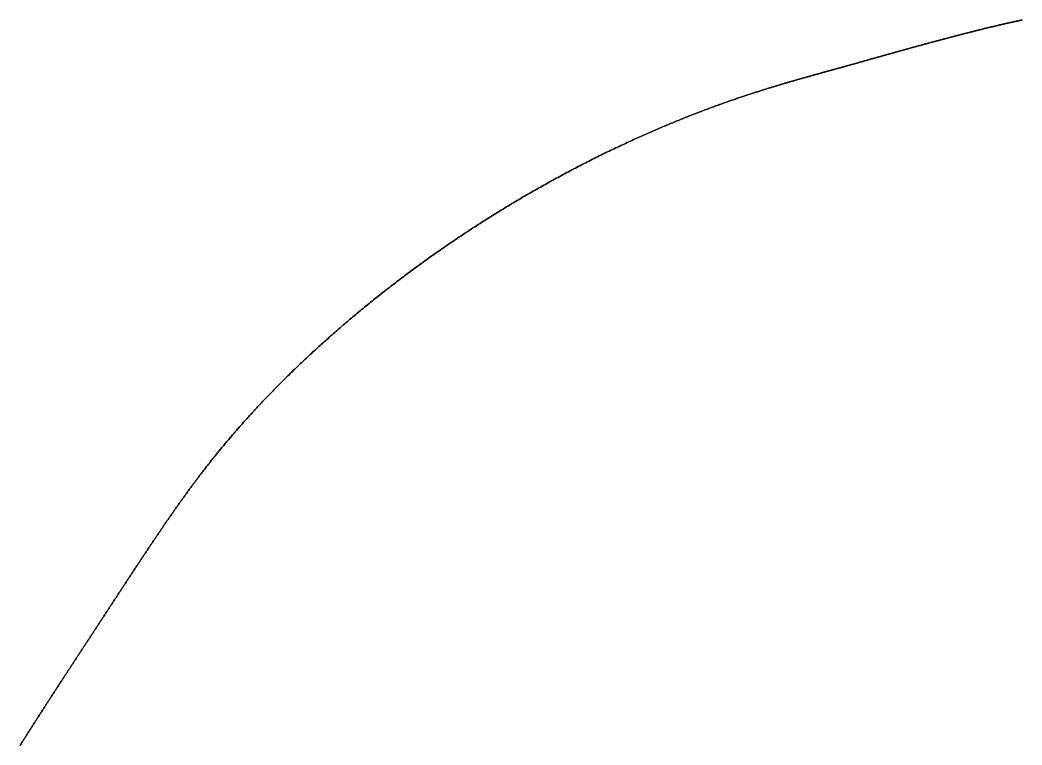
# Model space of a CAD drawing. Header units: inches. Extents: x 130170 to 284068, y 377793 to 804530.
# Drawn here: x 253422.1 to 253517.1, y 753848.9 to 753917.7 of the extents above; entities that cross this region are included whole.
import ezdxf

# ---------------------------------------------------------------- set-up
doc = ezdxf.new("R2010")
doc.units = ezdxf.units.IN
doc.header["$MEASUREMENT"] = 0
doc.layers.add('muni_il', color=7, linetype='Continuous')

msp = doc.modelspace()

# ---------------------------------------------------------------- linework, layer by layer
at = {"layer": 'muni_il'}
for points in [[(253517.128, 753917.704), (253517.073, 753917.693), (253517.017, 753917.681), (253516.962, 753917.67), (253516.906, 753917.658), (253516.85, 753917.646), (253516.795, 753917.635), (253516.739, 753917.623), (253516.683, 753917.611), (253516.627, 753917.599), (253516.571, 753917.587), (253516.515, 753917.575), (253516.459, 753917.563), (253516.403, 753917.551), (253516.346, 753917.539), (253516.29, 753917.527), (253516.233, 753917.514), (253516.176, 753917.502), (253516.119, 753917.489), (253516.062, 753917.477), (253516.005, 753917.464), (253515.947, 753917.451), (253515.89, 753917.438), (253515.832, 753917.425), (253515.774, 753917.412), (253515.716, 753917.399), (253515.658, 753917.386), (253515.599, 753917.373), (253515.541, 753917.36), (253515.482, 753917.346), (253515.423, 753917.333), (253515.363, 753917.319), (253515.304, 753917.306), (253515.244, 753917.292), (253515.184, 753917.278), (253515.124, 753917.264), (253515.064, 753917.25), (253515.003, 753917.236), (253514.942, 753917.222), (253514.881, 753917.207), (253514.82, 753917.193), (253514.758, 753917.178), (253514.697, 753917.164), (253514.635, 753917.149), (253514.572, 753917.134), (253514.51, 753917.119), (253514.447, 753917.104), (253514.384, 753917.089), (253514.321, 753917.074), (253514.257, 753917.059), (253514.194, 753917.044), (253514.13, 753917.028), (253514.065, 753917.013), (253514.001, 753916.997), (253513.936, 753916.981), (253513.871, 753916.965), (253513.806, 753916.95), (253513.741, 753916.933), (253513.675, 753916.917), (253513.609, 753916.901), (253513.543, 753916.885), (253513.476, 753916.869), (253513.41, 753916.852), (253513.343, 753916.836), (253513.275, 753916.819), (253513.208, 753916.802), (253513.14, 753916.785), (253513.073, 753916.769), (253513.004, 753916.752), (253512.936, 753916.735), (253512.868, 753916.717), (253512.799, 753916.7), (253512.73, 753916.683), (253512.661, 753916.665), (253512.592, 753916.648), (253512.522, 753916.63), (253512.452, 753916.613), (253512.382, 753916.595), (253512.312, 753916.577), (253512.242, 753916.559), (253512.171, 753916.541), (253512.1, 753916.523), (253512.03, 753916.505), (253511.958, 753916.487), (253511.887, 753916.469), (253511.816, 753916.451), (253511.744, 753916.432), (253511.672, 753916.414), (253511.601, 753916.395), (253511.529, 753916.377), (253511.456, 753916.358), (253511.384, 753916.339), (253511.311, 753916.321), (253511.239, 753916.302), (253511.166, 753916.283), (253511.093, 753916.264), (253511.02, 753916.245), (253510.947, 753916.226), (253510.874, 753916.207), (253510.801, 753916.188), (253510.728, 753916.169), (253510.654, 753916.149), (253510.581, 753916.13), (253510.507, 753916.111), (253510.433, 753916.091), (253510.36, 753916.072), (253510.286, 753916.053), (253510.212, 753916.033), (253510.138, 753916.014), (253510.064, 753915.994), (253509.99, 753915.974), (253509.916, 753915.955), (253509.842, 753915.935), (253509.768, 753915.915), (253509.694, 753915.896), (253509.619, 753915.876), (253509.545, 753915.856), (253509.471, 753915.837), (253509.397, 753915.817), (253509.323, 753915.797), (253509.249, 753915.777), (253509.174, 753915.757), (253509.1, 753915.737), (253509.026, 753915.718), (253508.952, 753915.698), (253508.878, 753915.678), (253508.804, 753915.658), (253508.73, 753915.638), (253508.656, 753915.618), (253508.582, 753915.598), (253508.508, 753915.578), (253508.435, 753915.558), (253508.361, 753915.538), (253508.287, 753915.518), (253508.214, 753915.499), (253508.14, 753915.479), (253508.067, 753915.459), (253507.994, 753915.439), (253507.92, 753915.419), (253507.847, 753915.399), (253507.774, 753915.379), (253507.701, 753915.359), (253507.628, 753915.339), (253507.556, 753915.32), (253507.483, 753915.3), (253507.411, 753915.28), (253507.338, 753915.26), (253507.266, 753915.24), (253507.194, 753915.221), (253507.122, 753915.201), (253507.05, 753915.181), (253506.978, 753915.161), (253506.906, 753915.142), (253506.835, 753915.122), (253506.764, 753915.103), (253506.693, 753915.083), (253506.621, 753915.063), (253506.55, 753915.044), (253506.48, 753915.024), (253506.409, 753915.005), (253506.339, 753914.985), (253506.269, 753914.966), (253506.198, 753914.947), (253506.128, 753914.927), (253506.059, 753914.908), (253505.989, 753914.889), (253505.92, 753914.869), (253505.85, 753914.85), (253505.781, 753914.831), (253505.712, 753914.812), (253505.643, 753914.793), (253505.575, 753914.774), (253505.506, 753914.755), (253505.438, 753914.736), (253505.37, 753914.717), (253505.302, 753914.698), (253505.234, 753914.679), (253505.167, 753914.66), (253505.099, 753914.641), (253505.032, 753914.623), (253504.965, 753914.604), (253504.898, 753914.585), (253504.832, 753914.567), (253504.765, 753914.548), (253504.699, 753914.529), (253504.633, 753914.511), (253504.567, 753914.493), (253504.501, 753914.474), (253504.435, 753914.456), (253504.37, 753914.437), (253504.305, 753914.419), (253504.24, 753914.401), (253504.175, 753914.383), (253504.11, 753914.365), (253504.046, 753914.347), (253503.981, 753914.329), (253503.917, 753914.31), (253503.853, 753914.293), (253503.79, 753914.275), (253503.726, 753914.257), (253503.662, 753914.239), (253503.599, 753914.221), (253503.536, 753914.204), (253503.473, 753914.186), (253503.41, 753914.168), (253503.348, 753914.151), (253503.285, 753914.133), (253503.223, 753914.116), (253503.161, 753914.098), (253503.099, 753914.081), (253503.037, 753914.063), (253502.975, 753914.046), (253502.914, 753914.029), (253502.853, 753914.011), (253502.791, 753913.994), (253502.73, 753913.977), (253502.669, 753913.96), (253502.609, 753913.943), (253502.548, 753913.926), (253502.488, 753913.909), (253502.427, 753913.892), (253502.367, 753913.875), (253502.307, 753913.858), (253502.247, 753913.841), (253502.187, 753913.824), (253502.128, 753913.807), (253502.068, 753913.791), (253502.009, 753913.774), (253501.949, 753913.757), (253501.89, 753913.741), (253501.831, 753913.724), (253501.772, 753913.708), (253501.713, 753913.691), (253501.655, 753913.675), (253501.596, 753913.658), (253501.537, 753913.642), (253501.479, 753913.625), (253501.421, 753913.609), (253501.362, 753913.593), (253501.304, 753913.576), (253501.246, 753913.56), (253501.188, 753913.544), (253501.13, 753913.528), (253501.072, 753913.511), (253501.014, 753913.495), (253500.957, 753913.479), (253500.899, 753913.463), (253500.842, 753913.447), (253500.784, 753913.431), (253500.726, 753913.415), (253500.669, 753913.398), (253500.612, 753913.383), (253500.554, 753913.367), (253500.497, 753913.351), (253500.44, 753913.334), (253500.383, 753913.319), (253500.326, 753913.303), (253500.268, 753913.287), (253500.211, 753913.271), (253500.154, 753913.255), (253500.097, 753913.239), (253500.04, 753913.223), (253499.983, 753913.207), (253499.926, 753913.191), (253499.869, 753913.175), (253499.812, 753913.16), (253499.755, 753913.144), (253499.698, 753913.128), (253499.641, 753913.112), (253499.584, 753913.096), (253499.527, 753913.08), (253499.469, 753913.064), (253499.412, 753913.048), (253499.355, 753913.033), (253499.298, 753913.017), (253499.241, 753913.001), (253499.183, 753912.985), (253499.126, 753912.969), (253499.068, 753912.953), (253499.011, 753912.937), (253498.953, 753912.921), (253498.896, 753912.905), (253498.838, 753912.889), (253498.78, 753912.873), (253498.722, 753912.857), (253498.665, 753912.841), (253498.606, 753912.825), (253498.548, 753912.809), (253498.49, 753912.793), (253498.432, 753912.776), (253498.373, 753912.76), (253498.315, 753912.744), (253498.256, 753912.728), (253498.197, 753912.711), (253498.139, 753912.695), (253498.079, 753912.679), (253498.02, 753912.662), (253497.961, 753912.646), (253497.902, 753912.629), (253497.842, 753912.613), (253497.782, 753912.596), (253497.722, 753912.579), (253497.662, 753912.563), (253497.602, 753912.546), (253497.541, 753912.529), (253497.481, 753912.512), (253497.42, 753912.495), (253497.359, 753912.478), (253497.298, 753912.461), (253497.236, 753912.444), (253497.175, 753912.427), (253497.113, 753912.41), (253497.051, 753912.392), (253496.989, 753912.375), (253496.926, 753912.357), (253496.863, 753912.34), (253496.8, 753912.322), (253496.737, 753912.305), (253496.674, 753912.287), (253496.61, 753912.269), (253496.546, 753912.251), (253496.482, 753912.233), (253496.418, 753912.215), (253496.353, 753912.196), (253496.288, 753912.178), (253496.222, 753912.159), (253496.157, 753912.141), (253496.091, 753912.122), (253496.025, 753912.103), (253495.958, 753912.084), (253495.891, 753912.065), (253495.824, 753912.046), (253495.757, 753912.027), (253495.689, 753912.008), (253495.621, 753911.988), (253495.552, 753911.968), (253495.484, 753911.949), (253495.414, 753911.929), (253495.345, 753911.909), (253495.275, 753911.889), (253495.205, 753911.868), (253495.134, 753911.848), (253495.063, 753911.827), (253494.992, 753911.806), (253494.92, 753911.785), (253494.848, 753911.764), (253494.775, 753911.743), (253494.702, 753911.722), (253494.629, 753911.7), (253494.555, 753911.679), (253494.481, 753911.657), (253494.407, 753911.635), (253494.332, 753911.612), (253494.256, 753911.59), (253494.18, 753911.567), (253494.104, 753911.545), (253494.027, 753911.522), (253493.95, 753911.498), (253493.872, 753911.475), (253493.794, 753911.452), (253493.715, 753911.428), (253493.636, 753911.404), (253493.556, 753911.38), (253493.476, 753911.355), (253493.396, 753911.331), (253493.315, 753911.306), (253493.233, 753911.281), (253493.151, 753911.256), (253493.068, 753911.23), (253492.985, 753911.204), (253492.902, 753911.179), (253492.817, 753911.152), (253492.733, 753911.126), (253492.648, 753911.099), (253492.562, 753911.072), (253492.476, 753911.045), (253492.389, 753911.018), (253492.302, 753910.99), (253492.214, 753910.963), (253492.125, 753910.934), (253492.036, 753910.906), (253491.946, 753910.877), (253491.856, 753910.848), (253491.766, 753910.819), (253491.674, 753910.79), (253491.582, 753910.76), (253491.49, 753910.73), (253491.397, 753910.699), (253491.303, 753910.669), (253491.209, 753910.638), (253491.114, 753910.607), (253491.019, 753910.575), (253490.923, 753910.543), (253490.826, 753910.511), (253490.729, 753910.479), (253490.631, 753910.446), (253490.532, 753910.413), (253490.433, 753910.379), (253490.333, 753910.346), (253490.233, 753910.312), (253490.132, 753910.277), (253490.03, 753910.243), (253489.928, 753910.208), (253489.825, 753910.172), (253489.722, 753910.136), (253489.617, 753910.1), (253489.513, 753910.064), (253489.407, 753910.027), (253489.301, 753909.99), (253489.194, 753909.953), (253489.087, 753909.915), (253488.979, 753909.877), (253488.87, 753909.838), (253488.761, 753909.799), (253488.651, 753909.76), (253488.54, 753909.72), (253488.429, 753909.68), (253488.317, 753909.639), (253488.204, 753909.599), (253488.091, 753909.557), (253487.977, 753909.516), (253487.862, 753909.474), (253487.747, 753909.431), (253487.631, 753909.389), (253487.515, 753909.345), (253487.397, 753909.302), (253487.279, 753909.258), (253487.161, 753909.213), (253487.042, 753909.169), (253486.922, 753909.123), (253486.801, 753909.078), (253486.68, 753909.032), (253486.558, 753908.985), (253486.435, 753908.938), (253486.312, 753908.891), (253486.189, 753908.843), (253486.064, 753908.795), (253485.939, 753908.746), (253485.813, 753908.697), (253485.687, 753908.647), (253485.56, 753908.597), (253485.432, 753908.547), (253485.303, 753908.496), (253485.174, 753908.445), (253485.045, 753908.393), (253484.914, 753908.341), (253484.783, 753908.288), (253484.652, 753908.235), (253484.519, 753908.181), (253484.386, 753908.127), (253484.253, 753908.073), (253484.119, 753908.018), (253483.984, 753907.962), (253483.849, 753907.906), (253483.713, 753907.85), (253483.576, 753907.793), (253483.439, 753907.736), (253483.301, 753907.678), (253483.163, 753907.62), (253483.024, 753907.561), (253482.884, 753907.501), (253482.744, 753907.442), (253482.603, 753907.382), (253482.462, 753907.321), (253482.32, 753907.26), (253482.177, 753907.198), (253482.034, 753907.136), (253481.89, 753907.073), (253481.746, 753907.01), (253481.601, 753906.946), (253481.456, 753906.882), (253481.31, 753906.818), (253481.163, 753906.752), (253481.016, 753906.687), (253480.869, 753906.621), (253480.721, 753906.554), (253480.572, 753906.487), (253480.423, 753906.419), (253480.273, 753906.351), (253480.123, 753906.283), (253479.972, 753906.214), (253479.821, 753906.144), (253479.669, 753906.074), (253479.517, 753906.003), (253479.365, 753905.932), (253479.211, 753905.861), (253479.058, 753905.789), (253478.904, 753905.716), (253478.749, 753905.643), (253478.594, 753905.569), (253478.439, 753905.495), (253478.283, 753905.421), (253478.127, 753905.346), (253477.97, 753905.27), (253477.813, 753905.194), (253477.655, 753905.118), (253477.497, 753905.04), (253477.339, 753904.963), (253477.18, 753904.885), (253477.021, 753904.806), (253476.861, 753904.727), (253476.702, 753904.648), (253476.541, 753904.568), (253476.381, 753904.487), (253476.22, 753904.406), (253476.058, 753904.325), (253475.897, 753904.243), (253475.735, 753904.16), (253475.572, 753904.077), (253475.41, 753903.994), (253475.247, 753903.91), (253475.084, 753903.825), (253474.92, 753903.74), (253474.756, 753903.655), (253474.592, 753903.569), (253474.428, 753903.483), (253474.263, 753903.396), (253474.098, 753903.309), (253473.933, 753903.221), (253473.768, 753903.133), (253473.602, 753903.044), (253473.436, 753902.955), (253473.27, 753902.865), (253473.104, 753902.775), (253472.938, 753902.685), (253472.771, 753902.594), (253472.604, 753902.503), (253472.437, 753902.411), (253472.27, 753902.318), (253472.102, 753902.226), (253471.935, 753902.132), (253471.767, 753902.039), (253471.6, 753901.945), (253471.432, 753901.85), (253471.264, 753901.755), (253471.095, 753901.66), (253470.927, 753901.564), (253470.759, 753901.468), (253470.59, 753901.371), (253470.422, 753901.274), (253470.253, 753901.177), (253470.085, 753901.079), (253469.916, 753900.981), (253469.747, 753900.882), (253469.579, 753900.783), (253469.41, 753900.683), (253469.241, 753900.583), (253469.072, 753900.483), (253468.903, 753900.383), (253468.734, 753900.282), (253468.565, 753900.18), (253468.397, 753900.079), (253468.228, 753899.976), (253468.059, 753899.874), (253467.89, 753899.771), (253467.722, 753899.668), (253467.553, 753899.564), (253467.384, 753899.46), (253467.216, 753899.356), (253467.047, 753899.251), (253466.879, 753899.147), (253466.711, 753899.041), (253466.543, 753898.936), (253466.375, 753898.83), (253466.207, 753898.724), (253466.039, 753898.617), (253465.872, 753898.51), (253465.704, 753898.403), (253465.537, 753898.296), (253465.37, 753898.188), (253465.203, 753898.08), (253465.036, 753897.971), (253464.869, 753897.863), (253464.703, 753897.754), (253464.536, 753897.645), (253464.37, 753897.535), (253464.205, 753897.426), (253464.039, 753897.316), (253463.874, 753897.205), (253463.708, 753897.095), (253463.543, 753896.984), (253463.379, 753896.873), (253463.214, 753896.762), (253463.05, 753896.651), (253462.886, 753896.539), (253462.723, 753896.428), (253462.559, 753896.315), (253462.396, 753896.203), (253462.234, 753896.091), (253462.071, 753895.978), (253461.909, 753895.865), (253461.747, 753895.752), (253461.586, 753895.639), (253461.425, 753895.526), (253461.264, 753895.412), (253461.103, 753895.299), (253460.943, 753895.185), (253460.783, 753895.071), (253460.624, 753894.957), (253460.465, 753894.843), (253460.306, 753894.728), (253460.148, 753894.614), (253459.99, 753894.499), (253459.832, 753894.384), (253459.675, 753894.27), (253459.519, 753894.155), (253459.362, 753894.039), (253459.207, 753893.924), (253459.051, 753893.809), (253458.896, 753893.694), (253458.741, 753893.578), (253458.587, 753893.463), (253458.434, 753893.347), (253458.28, 753893.232), (253458.127, 753893.116), (253457.975, 753893), (253457.823, 753892.885), (253457.672, 753892.769), (253457.521, 753892.653), (253457.37, 753892.537), (253457.22, 753892.421), (253457.071, 753892.305), (253456.922, 753892.189), (253456.773, 753892.073), (253456.625, 753891.958), (253456.478, 753891.842), (253456.331, 753891.726), (253456.184, 753891.61), (253456.038, 753891.494), (253455.893, 753891.378), (253455.748, 753891.263), (253455.604, 753891.147), (253455.46, 753891.031), (253455.316, 753890.916), (253455.174, 753890.8), (253455.031, 753890.684), (253454.89, 753890.569), (253454.749, 753890.454), (253454.608, 753890.338), (253454.468, 753890.223), (253454.329, 753890.108), (253454.19, 753889.993), (253454.052, 753889.878), (253453.914, 753889.763), (253453.777, 753889.648), (253453.64, 753889.534), (253453.504, 753889.419), (253453.369, 753889.305), (253453.234, 753889.191), (253453.1, 753889.077), (253452.966, 753888.963), (253452.833, 753888.849), (253452.701, 753888.735), (253452.569, 753888.622), (253452.437, 753888.508), (253452.307, 753888.395), (253452.177, 753888.282), (253452.047, 753888.169), (253451.918, 753888.057), (253451.79, 753887.944), (253451.663, 753887.832), (253451.536, 753887.72), (253451.409, 753887.608), (253451.284, 753887.496), (253451.158, 753887.384), (253451.034, 753887.273), (253450.91, 753887.162), (253450.787, 753887.051), (253450.664, 753886.94), (253450.542, 753886.83), (253450.421, 753886.72), (253450.3, 753886.61), (253450.18, 753886.5), (253450.06, 753886.39), (253449.941, 753886.281), (253449.823, 753886.172), (253449.705, 753886.063), (253449.588, 753885.954), (253449.472, 753885.846), (253449.356, 753885.738), (253449.241, 753885.63), (253449.126, 753885.523), (253449.012, 753885.415), (253448.899, 753885.308), (253448.787, 753885.202), (253448.675, 753885.095), (253448.563, 753884.989), (253448.452, 753884.883), (253448.342, 753884.777), (253448.233, 753884.672), (253448.124, 753884.567), (253448.016, 753884.462), (253447.908, 753884.358), (253447.801, 753884.254), (253447.695, 753884.15), (253447.589, 753884.046), (253447.484, 753883.943), (253447.379, 753883.84), (253447.275, 753883.737), (253447.172, 753883.635), (253447.069, 753883.533), (253446.967, 753883.431), (253446.866, 753883.33), (253446.765, 753883.228), (253446.665, 753883.128), (253446.565, 753883.027), (253446.466, 753882.927), (253446.367, 753882.827), (253446.27, 753882.727), (253446.172, 753882.628), (253446.076, 753882.529), (253445.98, 753882.431), (253445.884, 753882.333), (253445.789, 753882.235), (253445.695, 753882.137), (253445.601, 753882.04), (253445.508, 753881.943), (253445.416, 753881.846), (253445.324, 753881.75), (253445.232, 753881.654), (253445.141, 753881.558), (253445.051, 753881.463), (253444.961, 753881.368), (253444.872, 753881.273), (253444.784, 753881.179), (253444.696, 753881.085), (253444.608, 753880.991), (253444.521, 753880.898), (253444.435, 753880.805), (253444.349, 753880.712), (253444.264, 753880.62), (253444.179, 753880.528), (253444.095, 753880.436), (253444.011, 753880.345), (253443.928, 753880.254), (253443.846, 753880.163), (253443.764, 753880.073), (253443.682, 753879.983), (253443.601, 753879.893), (253443.52, 753879.803), (253443.44, 753879.714), (253443.361, 753879.625), (253443.282, 753879.537), (253443.203, 753879.449), (253443.125, 753879.361), (253443.048, 753879.273), (253442.971, 753879.186), (253442.894, 753879.099), (253442.818, 753879.012), (253442.742, 753878.926), (253442.667, 753878.84), (253442.593, 753878.754), (253442.518, 753878.669), (253442.445, 753878.584), (253442.371, 753878.499), (253442.298, 753878.414), (253442.226, 753878.33), (253442.154, 753878.246), (253442.083, 753878.162), (253442.011, 753878.079), (253441.941, 753877.996), (253441.871, 753877.913), (253441.801, 753877.831), (253441.731, 753877.748), (253441.662, 753877.666), (253441.594, 753877.585), (253441.526, 753877.503), (253441.458, 753877.422), (253441.39, 753877.341), (253441.323, 753877.261), (253441.257, 753877.18), (253441.191, 753877.1), (253441.125, 753877.02), (253441.059, 753876.941), (253440.994, 753876.861), (253440.929, 753876.782), (253440.865, 753876.703), (253440.801, 753876.625), (253440.737, 753876.546), (253440.674, 753876.468), (253440.611, 753876.39), (253440.549, 753876.312), (253440.486, 753876.235), (253440.424, 753876.157), (253440.363, 753876.08), (253440.301, 753876.004), (253440.24, 753875.927), (253440.18, 753875.851), (253440.119, 753875.774), (253440.059, 753875.698), (253439.999, 753875.622), (253439.94, 753875.547), (253439.881, 753875.471), (253439.822, 753875.396), (253439.763, 753875.321), (253439.705, 753875.246), (253439.647, 753875.172), (253439.589, 753875.097), (253439.531, 753875.023), (253439.474, 753874.949), (253439.417, 753874.875), (253439.361, 753874.801), (253439.304, 753874.727), (253439.248, 753874.654), (253439.192, 753874.58), (253439.136, 753874.507), (253439.08, 753874.434), (253439.025, 753874.361), (253438.97, 753874.288), (253438.915, 753874.216), (253438.861, 753874.143), (253438.806, 753874.071), (253438.752, 753873.999), (253438.698, 753873.927), (253438.644, 753873.855), (253438.59, 753873.783), (253438.537, 753873.711), (253438.484, 753873.64), (253438.431, 753873.568), (253438.378, 753873.497), (253438.325, 753873.425), (253438.273, 753873.354), (253438.22, 753873.283), (253438.168, 753873.212), (253438.116, 753873.141), (253438.064, 753873.07), (253438.013, 753873), (253437.961, 753872.929), (253437.91, 753872.859), (253437.859, 753872.788), (253437.808, 753872.718), (253437.757, 753872.647), (253437.706, 753872.577), (253437.655, 753872.507), (253437.605, 753872.437), (253437.554, 753872.367), (253437.504, 753872.297), (253437.454, 753872.227), (253437.404, 753872.157), (253437.354, 753872.087), (253437.304, 753872.017), (253437.255, 753871.948), (253437.205, 753871.878), (253437.155, 753871.808), (253437.106, 753871.739), (253437.057, 753871.669), (253437.008, 753871.6), (253436.959, 753871.53), (253436.91, 753871.461), (253436.861, 753871.391), (253436.812, 753871.322), (253436.763, 753871.252), (253436.715, 753871.183), (253436.666, 753871.114), (253436.617, 753871.044), (253436.569, 753870.975), (253436.521, 753870.906), (253436.473, 753870.836), (253436.424, 753870.767), (253436.376, 753870.698), (253436.328, 753870.629), (253436.28, 753870.559), (253436.232, 753870.49), (253436.184, 753870.421), (253436.137, 753870.352), (253436.089, 753870.282), (253436.041, 753870.213), (253435.993, 753870.144), (253435.946, 753870.075), (253435.898, 753870.006), (253435.851, 753869.936), (253435.803, 753869.867), (253435.756, 753869.798), (253435.708, 753869.728), (253435.661, 753869.659), (253435.614, 753869.59), (253435.567, 753869.521), (253435.519, 753869.451), (253435.472, 753869.382), (253435.425, 753869.313), (253435.378, 753869.243), (253435.331, 753869.174), (253435.284, 753869.105), (253435.237, 753869.035), (253435.19, 753868.966), (253435.143, 753868.896), (253435.096, 753868.827), (253435.049, 753868.757), (253435.002, 753868.688), (253434.955, 753868.619), (253434.908, 753868.549), (253434.861, 753868.479), (253434.814, 753868.41), (253434.768, 753868.34), (253434.721, 753868.271), (253434.674, 753868.201), (253434.627, 753868.131), (253434.581, 753868.062), (253434.534, 753867.992), (253434.487, 753867.922), (253434.44, 753867.853), (253434.394, 753867.783), (253434.347, 753867.713), (253434.3, 753867.643), (253434.254, 753867.574), (253434.207, 753867.504), (253434.161, 753867.434), (253434.114, 753867.364), (253434.067, 753867.294), (253434.021, 753867.224), (253433.974, 753867.154), (253433.928, 753867.084), (253433.881, 753867.014), (253433.835, 753866.944), (253433.788, 753866.874), (253433.742, 753866.804), (253433.695, 753866.734), (253433.649, 753866.664), (253433.602, 753866.594), (253433.556, 753866.524), (253433.509, 753866.454), (253433.463, 753866.384), (253433.417, 753866.314), (253433.37, 753866.244), (253433.324, 753866.174), (253433.277, 753866.103), (253433.231, 753866.033), (253433.185, 753865.963), (253433.139, 753865.893), (253433.092, 753865.823), (253433.046, 753865.753), (253433, 753865.683), (253432.953, 753865.612), (253432.907, 753865.542), (253432.861, 753865.472), (253432.814, 753865.402), (253432.768, 753865.332), (253432.722, 753865.261), (253432.676, 753865.191), (253432.63, 753865.121), (253432.583, 753865.051), (253432.537, 753864.981), (253432.491, 753864.91), (253432.445, 753864.84), (253432.399, 753864.77), (253432.353, 753864.7), (253432.307, 753864.63), (253432.261, 753864.56), (253432.214, 753864.49), (253432.168, 753864.419), (253432.122, 753864.349), (253432.076, 753864.279), (253432.03, 753864.209), (253431.984, 753864.139), (253431.938, 753864.069), (253431.892, 753863.999), (253431.847, 753863.929), (253431.801, 753863.859), (253431.755, 753863.789), (253431.709, 753863.719), (253431.663, 753863.649), (253431.617, 753863.579), (253431.571, 753863.509), (253431.526, 753863.439), (253431.48, 753863.369), (253431.434, 753863.299), (253431.388, 753863.229), (253431.343, 753863.16), (253431.297, 753863.09), (253431.251, 753863.02), (253431.206, 753862.95), (253431.16, 753862.881), (253431.114, 753862.811), (253431.069, 753862.741), (253431.023, 753862.672), (253430.978, 753862.602), (253430.932, 753862.532), (253430.886, 753862.463), (253430.841, 753862.393), (253430.796, 753862.324), (253430.75, 753862.254), (253430.705, 753862.185), (253430.659, 753862.115), (253430.614, 753862.046), (253430.568, 753861.976), (253430.523, 753861.907), (253430.478, 753861.838), (253430.432, 753861.768), (253430.387, 753861.699), (253430.342, 753861.63), (253430.297, 753861.561), (253430.251, 753861.492), (253430.206, 753861.422), (253430.161, 753861.353), (253430.116, 753861.284), (253430.071, 753861.215), (253430.026, 753861.146), (253429.98, 753861.077), (253429.935, 753861.008), (253429.89, 753860.939), (253429.845, 753860.87), (253429.8, 753860.801), (253429.755, 753860.732), (253429.71, 753860.663), (253429.665, 753860.595), (253429.62, 753860.526), (253429.575, 753860.457), (253429.53, 753860.388), (253429.485, 753860.32), (253429.44, 753860.251), (253429.395, 753860.182), (253429.351, 753860.113), (253429.306, 753860.045), (253429.261, 753859.976), (253429.216, 753859.908), (253429.171, 753859.839), (253429.126, 753859.77), (253429.081, 753859.702), (253429.037, 753859.633), (253428.992, 753859.565), (253428.947, 753859.496), (253428.902, 753859.428), (253428.858, 753859.359), (253428.813, 753859.291), (253428.768, 753859.222), (253428.723, 753859.154), (253428.678, 753859.085), (253428.634, 753859.017), (253428.589, 753858.949), (253428.544, 753858.88), (253428.5, 753858.812), (253428.455, 753858.743), (253428.41, 753858.675), (253428.365, 753858.607), (253428.321, 753858.538), (253428.276, 753858.47), (253428.231, 753858.401), (253428.186, 753858.333), (253428.142, 753858.265), (253428.097, 753858.196), (253428.052, 753858.128), (253428.008, 753858.059), (253427.963, 753857.991), (253427.918, 753857.923), (253427.873, 753857.854), (253427.828, 753857.786), (253427.784, 753857.717), (253427.739, 753857.649), (253427.694, 753857.58), (253427.649, 753857.512), (253427.605, 753857.443), (253427.56, 753857.375), (253427.515, 753857.306), (253427.47, 753857.238), (253427.425, 753857.169), (253427.38, 753857.1), (253427.336, 753857.032), (253427.291, 753856.963), (253427.246, 753856.894), (253427.201, 753856.826), (253427.156, 753856.757), (253427.111, 753856.688), (253427.066, 753856.619), (253427.021, 753856.55), (253426.976, 753856.482), (253426.931, 753856.413), (253426.886, 753856.344), (253426.841, 753856.275), (253426.796, 753856.206), (253426.751, 753856.137), (253426.706, 753856.068), (253426.661, 753855.999), (253426.616, 753855.93), (253426.57, 753855.86), (253426.525, 753855.791), (253426.48, 753855.722), (253426.435, 753855.653), (253426.389, 753855.583), (253426.344, 753855.514), (253426.299, 753855.444), (253426.253, 753855.375), (253426.208, 753855.305), (253426.163, 753855.236), (253426.117, 753855.166), (253426.072, 753855.096), (253426.027, 753855.027), (253425.981, 753854.957), (253425.936, 753854.887), (253425.89, 753854.817), (253425.845, 753854.747), (253425.799, 753854.677), (253425.753, 753854.607), (253425.708, 753854.537), (253425.662, 753854.467), (253425.617, 753854.397), (253425.571, 753854.327), (253425.525, 753854.256), (253425.48, 753854.186), (253425.434, 753854.116), (253425.388, 753854.045), (253425.342, 753853.975), (253425.296, 753853.904), (253425.251, 753853.834), (253425.205, 753853.763), (253425.159, 753853.692), (253425.113, 753853.622), (253425.067, 753853.551), (253425.021, 753853.48), (253424.975, 753853.409), (253424.929, 753853.338), (253424.883, 753853.267), (253424.837, 753853.196), (253424.791, 753853.125), (253424.745, 753853.054), (253424.699, 753852.982), (253424.653, 753852.911), (253424.607, 753852.84), (253424.56, 753852.768), (253424.514, 753852.697), (253424.468, 753852.625), (253424.422, 753852.554), (253424.376, 753852.482), (253424.33, 753852.411), (253424.284, 753852.339), (253424.237, 753852.267), (253424.191, 753852.196), (253424.145, 753852.124), (253424.099, 753852.052), (253424.052, 753851.98), (253424.006, 753851.908), (253423.96, 753851.836), (253423.913, 753851.764), (253423.867, 753851.692), (253423.821, 753851.62), (253423.775, 753851.548), (253423.728, 753851.476), (253423.682, 753851.404), (253423.636, 753851.331), (253423.589, 753851.259), (253423.543, 753851.187), (253423.497, 753851.115), (253423.45, 753851.042), (253423.404, 753850.97), (253423.358, 753850.897), (253423.312, 753850.825), (253423.265, 753850.752), (253423.219, 753850.68), (253423.173, 753850.608), (253423.127, 753850.535), (253423.08, 753850.463), (253423.034, 753850.39), (253422.988, 753850.317), (253422.942, 753850.245), (253422.896, 753850.172), (253422.849, 753850.1), (253422.803, 753850.027), (253422.757, 753849.954), (253422.711, 753849.882), (253422.665, 753849.809), (253422.619, 753849.736), (253422.573, 753849.663), (253422.527, 753849.591), (253422.481, 753849.518), (253422.435, 753849.445), (253422.389, 753849.373), (253422.343, 753849.3), (253422.297, 753849.227), (253422.251, 753849.154), (253422.205, 753849.082), (253422.159, 753849.009), (253422.114, 753848.936), (253422.068, 753848.864)], [(253422.068, 753848.864), (253422.114, 753848.936), (253422.159, 753849.009), (253422.205, 753849.082), (253422.251, 753849.154), (253422.297, 753849.227), (253422.343, 753849.3), (253422.389, 753849.373), (253422.435, 753849.445), (253422.481, 753849.518), (253422.527, 753849.591), (253422.573, 753849.663), (253422.619, 753849.736), (253422.665, 753849.809), (253422.711, 753849.882), (253422.757, 753849.954), (253422.803, 753850.027), (253422.849, 753850.1), (253422.896, 753850.172), (253422.942, 753850.245), (253422.988, 753850.317), (253423.034, 753850.39), (253423.08, 753850.463), (253423.127, 753850.535), (253423.173, 753850.608), (253423.219, 753850.68), (253423.265, 753850.752), (253423.312, 753850.825), (253423.358, 753850.897), (253423.404, 753850.97), (253423.45, 753851.042), (253423.497, 753851.115), (253423.543, 753851.187), (253423.589, 753851.259), (253423.636, 753851.331), (253423.682, 753851.404), (253423.728, 753851.476), (253423.775, 753851.548), (253423.821, 753851.62), (253423.867, 753851.692), (253423.913, 753851.764), (253423.96, 753851.836), (253424.006, 753851.908), (253424.052, 753851.98), (253424.099, 753852.052), (253424.145, 753852.124), (253424.191, 753852.196), (253424.237, 753852.267), (253424.284, 753852.339), (253424.33, 753852.411), (253424.376, 753852.482), (253424.422, 753852.554), (253424.468, 753852.625), (253424.514, 753852.697), (253424.56, 753852.768), (253424.607, 753852.84), (253424.653, 753852.911), (253424.699, 753852.982), (253424.745, 753853.054), (253424.791, 753853.125), (253424.837, 753853.196), (253424.883, 753853.267), (253424.929, 753853.338), (253424.975, 753853.409), (253425.021, 753853.48), (253425.067, 753853.551), (253425.113, 753853.622), (253425.159, 753853.692), (253425.205, 753853.763), (253425.251, 753853.834), (253425.296, 753853.904), (253425.342, 753853.975), (253425.388, 753854.045), (253425.434, 753854.116), (253425.48, 753854.186), (253425.525, 753854.256), (253425.571, 753854.327), (253425.617, 753854.397), (253425.662, 753854.467), (253425.708, 753854.537), (253425.753, 753854.607), (253425.799, 753854.677), (253425.845, 753854.747), (253425.89, 753854.817), (253425.936, 753854.887), (253425.981, 753854.957), (253426.027, 753855.027), (253426.072, 753855.096), (253426.117, 753855.166), (253426.163, 753855.236), (253426.208, 753855.305), (253426.253, 753855.375), (253426.299, 753855.444), (253426.344, 753855.514), (253426.389, 753855.583), (253426.435, 753855.653), (253426.48, 753855.722), (253426.525, 753855.791), (253426.57, 753855.86), (253426.616, 753855.93), (253426.661, 753855.999), (253426.706, 753856.068), (253426.751, 753856.137), (253426.796, 753856.206), (253426.841, 753856.275), (253426.886, 753856.344), (253426.931, 753856.413), (253426.976, 753856.482), (253427.021, 753856.55), (253427.066, 753856.619), (253427.111, 753856.688), (253427.156, 753856.757), (253427.201, 753856.826), (253427.246, 753856.894), (253427.291, 753856.963), (253427.336, 753857.032), (253427.38, 753857.1), (253427.425, 753857.169), (253427.47, 753857.238), (253427.515, 753857.306), (253427.56, 753857.375), (253427.605, 753857.443), (253427.649, 753857.512), (253427.694, 753857.58), (253427.739, 753857.649), (253427.784, 753857.717), (253427.828, 753857.786), (253427.873, 753857.854), (253427.918, 753857.923), (253427.963, 753857.991), (253428.008, 753858.059), (253428.052, 753858.128), (253428.097, 753858.196), (253428.142, 753858.265), (253428.186, 753858.333), (253428.231, 753858.401), (253428.276, 753858.47), (253428.321, 753858.538), (253428.365, 753858.607), (253428.41, 753858.675), (253428.455, 753858.743), (253428.5, 753858.812), (253428.544, 753858.88), (253428.589, 753858.949), (253428.634, 753859.017), (253428.678, 753859.085), (253428.723, 753859.154), (253428.768, 753859.222), (253428.813, 753859.291), (253428.858, 753859.359), (253428.902, 753859.428), (253428.947, 753859.496), (253428.992, 753859.565), (253429.037, 753859.633), (253429.081, 753859.702), (253429.126, 753859.77), (253429.171, 753859.839), (253429.216, 753859.908), (253429.261, 753859.976), (253429.306, 753860.045), (253429.351, 753860.113), (253429.395, 753860.182), (253429.44, 753860.251), (253429.485, 753860.32), (253429.53, 753860.388), (253429.575, 753860.457), (253429.62, 753860.526), (253429.665, 753860.595), (253429.71, 753860.663), (253429.755, 753860.732), (253429.8, 753860.801), (253429.845, 753860.87), (253429.89, 753860.939), (253429.935, 753861.008), (253429.98, 753861.077), (253430.026, 753861.146), (253430.071, 753861.215), (253430.116, 753861.284), (253430.161, 753861.353), (253430.206, 753861.422), (253430.251, 753861.492), (253430.297, 753861.561), (253430.342, 753861.63), (253430.387, 753861.699), (253430.432, 753861.768), (253430.478, 753861.838), (253430.523, 753861.907), (253430.568, 753861.976), (253430.614, 753862.046), (253430.659, 753862.115), (253430.705, 753862.185), (253430.75, 753862.254), (253430.796, 753862.324), (253430.841, 753862.393), (253430.886, 753862.463), (253430.932, 753862.532), (253430.978, 753862.602), (253431.023, 753862.672), (253431.069, 753862.741), (253431.114, 753862.811), (253431.16, 753862.881), (253431.206, 753862.95), (253431.251, 753863.02), (253431.297, 753863.09), (253431.343, 753863.16), (253431.388, 753863.229), (253431.434, 753863.299), (253431.48, 753863.369), (253431.526, 753863.439), (253431.571, 753863.509), (253431.617, 753863.579), (253431.663, 753863.649), (253431.709, 753863.719), (253431.755, 753863.789), (253431.801, 753863.859), (253431.847, 753863.929), (253431.892, 753863.999), (253431.938, 753864.069), (253431.984, 753864.139), (253432.03, 753864.209), (253432.076, 753864.279), (253432.122, 753864.349), (253432.168, 753864.419), (253432.214, 753864.49), (253432.261, 753864.56), (253432.307, 753864.63), (253432.353, 753864.7), (253432.399, 753864.77), (253432.445, 753864.84), (253432.491, 753864.91), (253432.537, 753864.981), (253432.583, 753865.051), (253432.63, 753865.121), (253432.676, 753865.191), (253432.722, 753865.261), (253432.768, 753865.332), (253432.814, 753865.402), (253432.861, 753865.472), (253432.907, 753865.542), (253432.953, 753865.612), (253433, 753865.683), (253433.046, 753865.753), (253433.092, 753865.823), (253433.139, 753865.893), (253433.185, 753865.963), (253433.231, 753866.033), (253433.277, 753866.103), (253433.324, 753866.174), (253433.37, 753866.244), (253433.417, 753866.314), (253433.463, 753866.384), (253433.509, 753866.454), (253433.556, 753866.524), (253433.602, 753866.594), (253433.649, 753866.664), (253433.695, 753866.734), (253433.742, 753866.804), (253433.788, 753866.874), (253433.835, 753866.944), (253433.881, 753867.014), (253433.928, 753867.084), (253433.974, 753867.154), (253434.021, 753867.224), (253434.067, 753867.294), (253434.114, 753867.364), (253434.161, 753867.434), (253434.207, 753867.504), (253434.254, 753867.574), (253434.3, 753867.643), (253434.347, 753867.713), (253434.394, 753867.783), (253434.44, 753867.853), (253434.487, 753867.922), (253434.534, 753867.992), (253434.581, 753868.062), (253434.627, 753868.131), (253434.674, 753868.201), (253434.721, 753868.271), (253434.768, 753868.34), (253434.814, 753868.41), (253434.861, 753868.479), (253434.908, 753868.549), (253434.955, 753868.619), (253435.002, 753868.688), (253435.049, 753868.757), (253435.096, 753868.827), (253435.143, 753868.896), (253435.19, 753868.966), (253435.237, 753869.035), (253435.284, 753869.105), (253435.331, 753869.174), (253435.378, 753869.243), (253435.425, 753869.313), (253435.472, 753869.382), (253435.519, 753869.451), (253435.567, 753869.521), (253435.614, 753869.59), (253435.661, 753869.659), (253435.708, 753869.728), (253435.756, 753869.798), (253435.803, 753869.867), (253435.851, 753869.936), (253435.898, 753870.006), (253435.946, 753870.075), (253435.993, 753870.144), (253436.041, 753870.213), (253436.089, 753870.282), (253436.137, 753870.352), (253436.184, 753870.421), (253436.232, 753870.49), (253436.28, 753870.559), (253436.328, 753870.629), (253436.376, 753870.698), (253436.424, 753870.767), (253436.473, 753870.836), (253436.521, 753870.906), (253436.569, 753870.975), (253436.617, 753871.044), (253436.666, 753871.114), (253436.715, 753871.183), (253436.763, 753871.252), (253436.812, 753871.322), (253436.861, 753871.391), (253436.91, 753871.461), (253436.959, 753871.53), (253437.008, 753871.6), (253437.057, 753871.669), (253437.106, 753871.739), (253437.155, 753871.808), (253437.205, 753871.878), (253437.255, 753871.948), (253437.304, 753872.017), (253437.354, 753872.087), (253437.404, 753872.157), (253437.454, 753872.227), (253437.504, 753872.297), (253437.554, 753872.367), (253437.605, 753872.437), (253437.655, 753872.507), (253437.706, 753872.577), (253437.757, 753872.647), (253437.808, 753872.718), (253437.859, 753872.788), (253437.91, 753872.859), (253437.961, 753872.929), (253438.013, 753873), (253438.064, 753873.07), (253438.116, 753873.141), (253438.168, 753873.212), (253438.22, 753873.283), (253438.273, 753873.354), (253438.325, 753873.425), (253438.378, 753873.497), (253438.431, 753873.568), (253438.484, 753873.64), (253438.537, 753873.711), (253438.59, 753873.783), (253438.644, 753873.855), (253438.698, 753873.927), (253438.752, 753873.999), (253438.806, 753874.071), (253438.861, 753874.143), (253438.915, 753874.216), (253438.97, 753874.288), (253439.025, 753874.361), (253439.08, 753874.434), (253439.136, 753874.507), (253439.192, 753874.58), (253439.248, 753874.654), (253439.304, 753874.727), (253439.361, 753874.801), (253439.417, 753874.875), (253439.474, 753874.949), (253439.531, 753875.023), (253439.589, 753875.097), (253439.647, 753875.172), (253439.705, 753875.246), (253439.763, 753875.321), (253439.822, 753875.396), (253439.881, 753875.471), (253439.94, 753875.547), (253439.999, 753875.622), (253440.059, 753875.698), (253440.119, 753875.774), (253440.18, 753875.851), (253440.24, 753875.927), (253440.301, 753876.004), (253440.363, 753876.08), (253440.424, 753876.157), (253440.486, 753876.235), (253440.549, 753876.312), (253440.611, 753876.39), (253440.674, 753876.468), (253440.737, 753876.546), (253440.801, 753876.625), (253440.865, 753876.703), (253440.929, 753876.782), (253440.994, 753876.861), (253441.059, 753876.941), (253441.125, 753877.02), (253441.191, 753877.1), (253441.257, 753877.18), (253441.323, 753877.261), (253441.39, 753877.341), (253441.458, 753877.422), (253441.526, 753877.503), (253441.594, 753877.585), (253441.662, 753877.666), (253441.731, 753877.748), (253441.801, 753877.831), (253441.871, 753877.913), (253441.941, 753877.996), (253442.011, 753878.079), (253442.083, 753878.162), (253442.154, 753878.246), (253442.226, 753878.33), (253442.298, 753878.414), (253442.371, 753878.499), (253442.445, 753878.584), (253442.518, 753878.669), (253442.593, 753878.754), (253442.667, 753878.84), (253442.742, 753878.926), (253442.818, 753879.012), (253442.894, 753879.099), (253442.971, 753879.186), (253443.048, 753879.273), (253443.125, 753879.361), (253443.203, 753879.449), (253443.282, 753879.537), (253443.361, 753879.625), (253443.44, 753879.714), (253443.52, 753879.803), (253443.601, 753879.893), (253443.682, 753879.983), (253443.764, 753880.073), (253443.846, 753880.163), (253443.928, 753880.254), (253444.011, 753880.345), (253444.095, 753880.436), (253444.179, 753880.528), (253444.264, 753880.62), (253444.349, 753880.712), (253444.435, 753880.805), (253444.521, 753880.898), (253444.608, 753880.991), (253444.696, 753881.085), (253444.784, 753881.179), (253444.872, 753881.273), (253444.961, 753881.368), (253445.051, 753881.463), (253445.141, 753881.558), (253445.232, 753881.654), (253445.324, 753881.75), (253445.416, 753881.846), (253445.508, 753881.943), (253445.601, 753882.04), (253445.695, 753882.137), (253445.789, 753882.235), (253445.884, 753882.333), (253445.98, 753882.431), (253446.076, 753882.529), (253446.172, 753882.628), (253446.27, 753882.727), (253446.367, 753882.827), (253446.466, 753882.927), (253446.565, 753883.027), (253446.665, 753883.128), (253446.765, 753883.228), (253446.866, 753883.33), (253446.967, 753883.431), (253447.069, 753883.533), (253447.172, 753883.635), (253447.275, 753883.737), (253447.379, 753883.84), (253447.484, 753883.943), (253447.589, 753884.046), (253447.695, 753884.15), (253447.801, 753884.254), (253447.908, 753884.358), (253448.016, 753884.462), (253448.124, 753884.567), (253448.233, 753884.672), (253448.342, 753884.777), (253448.452, 753884.883), (253448.563, 753884.989), (253448.675, 753885.095), (253448.787, 753885.202), (253448.899, 753885.308), (253449.012, 753885.415), (253449.126, 753885.523), (253449.241, 753885.63), (253449.356, 753885.738), (253449.472, 753885.846), (253449.588, 753885.954), (253449.705, 753886.063), (253449.823, 753886.172), (253449.941, 753886.281), (253450.06, 753886.39), (253450.18, 753886.5), (253450.3, 753886.61), (253450.421, 753886.72), (253450.542, 753886.83), (253450.664, 753886.94), (253450.787, 753887.051), (253450.91, 753887.162), (253451.034, 753887.273), (253451.158, 753887.384), (253451.284, 753887.496), (253451.409, 753887.608), (253451.536, 753887.72), (253451.663, 753887.832), (253451.79, 753887.944), (253451.918, 753888.057), (253452.047, 753888.169), (253452.177, 753888.282), (253452.307, 753888.395), (253452.437, 753888.508), (253452.569, 753888.622), (253452.701, 753888.735), (253452.833, 753888.849), (253452.966, 753888.963), (253453.1, 753889.077), (253453.234, 753889.191), (253453.369, 753889.305), (253453.504, 753889.419), (253453.64, 753889.534), (253453.777, 753889.648), (253453.914, 753889.763), (253454.052, 753889.878), (253454.19, 753889.993), (253454.329, 753890.108), (253454.468, 753890.223), (253454.608, 753890.338), (253454.749, 753890.454), (253454.89, 753890.569), (253455.031, 753890.684), (253455.174, 753890.8), (253455.316, 753890.916), (253455.46, 753891.031), (253455.604, 753891.147), (253455.748, 753891.263), (253455.893, 753891.378), (253456.038, 753891.494), (253456.184, 753891.61), (253456.331, 753891.726), (253456.478, 753891.842), (253456.625, 753891.958), (253456.773, 753892.073), (253456.922, 753892.189), (253457.071, 753892.305), (253457.22, 753892.421), (253457.37, 753892.537), (253457.521, 753892.653), (253457.672, 753892.769), (253457.823, 753892.885), (253457.975, 753893), (253458.127, 753893.116), (253458.28, 753893.232), (253458.434, 753893.347), (253458.587, 753893.463), (253458.741, 753893.578), (253458.896, 753893.694), (253459.051, 753893.809), (253459.207, 753893.924), (253459.362, 753894.039), (253459.519, 753894.155), (253459.675, 753894.27), (253459.832, 753894.384), (253459.99, 753894.499), (253460.148, 753894.614), (253460.306, 753894.728), (253460.465, 753894.843), (253460.624, 753894.957), (253460.783, 753895.071), (253460.943, 753895.185), (253461.103, 753895.299), (253461.264, 753895.412), (253461.425, 753895.526), (253461.586, 753895.639), (253461.747, 753895.752), (253461.909, 753895.865), (253462.071, 753895.978), (253462.234, 753896.091), (253462.396, 753896.203), (253462.559, 753896.315), (253462.723, 753896.428), (253462.886, 753896.539), (253463.05, 753896.651), (253463.214, 753896.762), (253463.379, 753896.873), (253463.543, 753896.984), (253463.708, 753897.095), (253463.874, 753897.205), (253464.039, 753897.316), (253464.205, 753897.426), (253464.37, 753897.535), (253464.536, 753897.645), (253464.703, 753897.754), (253464.869, 753897.863), (253465.036, 753897.971), (253465.203, 753898.08), (253465.37, 753898.188), (253465.537, 753898.296), (253465.704, 753898.403), (253465.872, 753898.51), (253466.039, 753898.617), (253466.207, 753898.724), (253466.375, 753898.83), (253466.543, 753898.936), (253466.711, 753899.041), (253466.879, 753899.147), (253467.047, 753899.251), (253467.216, 753899.356), (253467.384, 753899.46), (253467.553, 753899.564), (253467.722, 753899.668), (253467.89, 753899.771), (253468.059, 753899.874), (253468.228, 753899.976), (253468.397, 753900.079), (253468.565, 753900.18), (253468.734, 753900.282), (253468.903, 753900.383), (253469.072, 753900.483), (253469.241, 753900.583), (253469.41, 753900.683), (253469.579, 753900.783), (253469.747, 753900.882), (253469.916, 753900.981), (253470.085, 753901.079), (253470.253, 753901.177), (253470.422, 753901.274), (253470.59, 753901.371), (253470.759, 753901.468), (253470.927, 753901.564), (253471.095, 753901.66), (253471.264, 753901.755), (253471.432, 753901.85), (253471.6, 753901.945), (253471.767, 753902.039), (253471.935, 753902.132), (253472.102, 753902.226), (253472.27, 753902.318), (253472.437, 753902.411), (253472.604, 753902.503), (253472.771, 753902.594), (253472.938, 753902.685), (253473.104, 753902.775), (253473.27, 753902.865), (253473.436, 753902.955), (253473.602, 753903.044), (253473.768, 753903.133), (253473.933, 753903.221), (253474.098, 753903.309), (253474.263, 753903.396), (253474.428, 753903.483), (253474.592, 753903.569), (253474.756, 753903.655), (253474.92, 753903.74), (253475.084, 753903.825), (253475.247, 753903.91), (253475.41, 753903.994), (253475.572, 753904.077), (253475.735, 753904.16), (253475.897, 753904.243), (253476.058, 753904.325), (253476.22, 753904.406), (253476.381, 753904.487), (253476.541, 753904.568), (253476.702, 753904.648), (253476.861, 753904.727), (253477.021, 753904.806), (253477.18, 753904.885), (253477.339, 753904.963), (253477.497, 753905.04), (253477.655, 753905.118), (253477.813, 753905.194), (253477.97, 753905.27), (253478.127, 753905.346), (253478.283, 753905.421), (253478.439, 753905.495), (253478.594, 753905.569), (253478.749, 753905.643), (253478.904, 753905.716), (253479.058, 753905.789), (253479.211, 753905.861), (253479.365, 753905.932), (253479.517, 753906.003), (253479.669, 753906.074), (253479.821, 753906.144), (253479.972, 753906.214), (253480.123, 753906.283), (253480.273, 753906.351), (253480.423, 753906.419), (253480.572, 753906.487), (253480.721, 753906.554), (253480.869, 753906.621), (253481.016, 753906.687), (253481.163, 753906.752), (253481.31, 753906.818), (253481.456, 753906.882), (253481.601, 753906.946), (253481.746, 753907.01), (253481.89, 753907.073), (253482.034, 753907.136), (253482.177, 753907.198), (253482.32, 753907.26), (253482.462, 753907.321), (253482.603, 753907.382), (253482.744, 753907.442), (253482.884, 753907.501), (253483.024, 753907.561), (253483.163, 753907.62), (253483.301, 753907.678), (253483.439, 753907.736), (253483.576, 753907.793), (253483.713, 753907.85), (253483.849, 753907.906), (253483.984, 753907.962), (253484.119, 753908.018), (253484.253, 753908.073), (253484.386, 753908.127), (253484.519, 753908.181), (253484.652, 753908.235), (253484.783, 753908.288), (253484.914, 753908.341), (253485.045, 753908.393), (253485.174, 753908.445), (253485.303, 753908.496), (253485.432, 753908.547), (253485.56, 753908.597), (253485.687, 753908.647), (253485.813, 753908.697), (253485.939, 753908.746), (253486.064, 753908.795), (253486.189, 753908.843), (253486.312, 753908.891), (253486.435, 753908.938), (253486.558, 753908.985), (253486.68, 753909.032), (253486.801, 753909.078), (253486.922, 753909.123), (253487.042, 753909.169), (253487.161, 753909.213), (253487.279, 753909.258), (253487.397, 753909.302), (253487.515, 753909.345), (253487.631, 753909.389), (253487.747, 753909.431), (253487.862, 753909.474), (253487.977, 753909.516), (253488.091, 753909.557), (253488.204, 753909.599), (253488.317, 753909.639), (253488.429, 753909.68), (253488.54, 753909.72), (253488.651, 753909.76), (253488.761, 753909.799), (253488.87, 753909.838), (253488.979, 753909.877), (253489.087, 753909.915), (253489.194, 753909.953), (253489.301, 753909.99), (253489.407, 753910.027), (253489.513, 753910.064), (253489.617, 753910.1), (253489.722, 753910.136), (253489.825, 753910.172), (253489.928, 753910.208), (253490.03, 753910.243), (253490.132, 753910.277), (253490.233, 753910.312), (253490.333, 753910.346), (253490.433, 753910.379), (253490.532, 753910.413), (253490.631, 753910.446), (253490.729, 753910.479), (253490.826, 753910.511), (253490.923, 753910.543), (253491.019, 753910.575), (253491.114, 753910.607), (253491.209, 753910.638), (253491.303, 753910.669), (253491.397, 753910.699), (253491.49, 753910.73), (253491.582, 753910.76), (253491.674, 753910.79), (253491.766, 753910.819), (253491.856, 753910.848), (253491.946, 753910.877), (253492.036, 753910.906), (253492.125, 753910.934), (253492.214, 753910.963), (253492.302, 753910.99), (253492.389, 753911.018), (253492.476, 753911.045), (253492.562, 753911.072), (253492.648, 753911.099), (253492.733, 753911.126), (253492.817, 753911.152), (253492.902, 753911.179), (253492.985, 753911.204), (253493.068, 753911.23), (253493.151, 753911.256), (253493.233, 753911.281), (253493.315, 753911.306), (253493.396, 753911.331), (253493.476, 753911.355), (253493.556, 753911.38), (253493.636, 753911.404), (253493.715, 753911.428), (253493.794, 753911.452), (253493.872, 753911.475), (253493.95, 753911.498), (253494.027, 753911.522), (253494.104, 753911.545), (253494.18, 753911.567), (253494.256, 753911.59), (253494.332, 753911.612), (253494.407, 753911.635), (253494.481, 753911.657), (253494.555, 753911.679), (253494.629, 753911.7), (253494.702, 753911.722), (253494.775, 753911.743), (253494.848, 753911.764), (253494.92, 753911.785), (253494.992, 753911.806), (253495.063, 753911.827), (253495.134, 753911.848), (253495.205, 753911.868), (253495.275, 753911.889), (253495.345, 753911.909), (253495.414, 753911.929), (253495.484, 753911.949), (253495.552, 753911.968), (253495.621, 753911.988), (253495.689, 753912.008), (253495.757, 753912.027), (253495.824, 753912.046), (253495.891, 753912.065), (253495.958, 753912.084), (253496.025, 753912.103), (253496.091, 753912.122), (253496.157, 753912.141), (253496.222, 753912.159), (253496.288, 753912.178), (253496.353, 753912.196), (253496.418, 753912.215), (253496.482, 753912.233), (253496.546, 753912.251), (253496.61, 753912.269), (253496.674, 753912.287), (253496.737, 753912.305), (253496.8, 753912.322), (253496.863, 753912.34), (253496.926, 753912.357), (253496.989, 753912.375), (253497.051, 753912.392), (253497.113, 753912.41), (253497.175, 753912.427), (253497.236, 753912.444), (253497.298, 753912.461), (253497.359, 753912.478), (253497.42, 753912.495), (253497.481, 753912.512), (253497.541, 753912.529), (253497.602, 753912.546), (253497.662, 753912.563), (253497.722, 753912.579), (253497.782, 753912.596), (253497.842, 753912.613), (253497.902, 753912.629), (253497.961, 753912.646), (253498.02, 753912.662), (253498.079, 753912.679), (253498.139, 753912.695), (253498.197, 753912.711), (253498.256, 753912.728), (253498.315, 753912.744), (253498.373, 753912.76), (253498.432, 753912.776), (253498.49, 753912.793), (253498.548, 753912.809), (253498.606, 753912.825), (253498.665, 753912.841), (253498.722, 753912.857), (253498.78, 753912.873), (253498.838, 753912.889), (253498.896, 753912.905), (253498.953, 753912.921), (253499.011, 753912.937), (253499.068, 753912.953), (253499.126, 753912.969), (253499.183, 753912.985), (253499.241, 753913.001), (253499.298, 753913.017), (253499.355, 753913.033), (253499.412, 753913.048), (253499.469, 753913.064), (253499.527, 753913.08), (253499.584, 753913.096), (253499.641, 753913.112), (253499.698, 753913.128), (253499.755, 753913.144), (253499.812, 753913.16), (253499.869, 753913.175), (253499.926, 753913.191), (253499.983, 753913.207), (253500.04, 753913.223), (253500.097, 753913.239), (253500.154, 753913.255), (253500.211, 753913.271), (253500.268, 753913.287), (253500.326, 753913.303), (253500.383, 753913.319), (253500.44, 753913.334), (253500.497, 753913.351), (253500.554, 753913.367), (253500.612, 753913.383), (253500.669, 753913.398), (253500.726, 753913.415), (253500.784, 753913.431), (253500.842, 753913.447), (253500.899, 753913.463), (253500.957, 753913.479), (253501.014, 753913.495), (253501.072, 753913.511), (253501.13, 753913.528), (253501.188, 753913.544), (253501.246, 753913.56), (253501.304, 753913.576), (253501.362, 753913.593), (253501.421, 753913.609), (253501.479, 753913.625), (253501.537, 753913.642), (253501.596, 753913.658), (253501.655, 753913.675), (253501.713, 753913.691), (253501.772, 753913.708), (253501.831, 753913.724), (253501.89, 753913.741), (253501.949, 753913.757), (253502.009, 753913.774), (253502.068, 753913.791), (253502.128, 753913.807), (253502.187, 753913.824), (253502.247, 753913.841), (253502.307, 753913.858), (253502.367, 753913.875), (253502.427, 753913.892), (253502.488, 753913.909), (253502.548, 753913.926), (253502.609, 753913.943), (253502.669, 753913.96), (253502.73, 753913.977), (253502.791, 753913.994), (253502.853, 753914.011), (253502.914, 753914.029), (253502.975, 753914.046), (253503.037, 753914.063), (253503.099, 753914.081), (253503.161, 753914.098), (253503.223, 753914.116), (253503.285, 753914.133), (253503.348, 753914.151), (253503.41, 753914.168), (253503.473, 753914.186), (253503.536, 753914.204), (253503.599, 753914.221), (253503.662, 753914.239), (253503.726, 753914.257), (253503.79, 753914.275), (253503.853, 753914.293), (253503.917, 753914.31), (253503.981, 753914.329), (253504.046, 753914.347), (253504.11, 753914.365), (253504.175, 753914.383), (253504.24, 753914.401), (253504.305, 753914.419), (253504.37, 753914.437), (253504.435, 753914.456), (253504.501, 753914.474), (253504.567, 753914.493), (253504.633, 753914.511), (253504.699, 753914.529), (253504.765, 753914.548), (253504.832, 753914.567), (253504.898, 753914.585), (253504.965, 753914.604), (253505.032, 753914.623), (253505.099, 753914.641), (253505.167, 753914.66), (253505.234, 753914.679), (253505.302, 753914.698), (253505.37, 753914.717), (253505.438, 753914.736), (253505.506, 753914.755), (253505.575, 753914.774), (253505.643, 753914.793), (253505.712, 753914.812), (253505.781, 753914.831), (253505.85, 753914.85), (253505.92, 753914.869), (253505.989, 753914.889), (253506.059, 753914.908), (253506.128, 753914.927), (253506.198, 753914.947), (253506.269, 753914.966), (253506.339, 753914.985), (253506.409, 753915.005), (253506.48, 753915.024), (253506.55, 753915.044), (253506.621, 753915.063), (253506.693, 753915.083), (253506.764, 753915.103), (253506.835, 753915.122), (253506.906, 753915.142), (253506.978, 753915.161), (253507.05, 753915.181), (253507.122, 753915.201), (253507.194, 753915.221), (253507.266, 753915.24), (253507.338, 753915.26), (253507.411, 753915.28), (253507.483, 753915.3), (253507.556, 753915.32), (253507.628, 753915.339), (253507.701, 753915.359), (253507.774, 753915.379), (253507.847, 753915.399), (253507.92, 753915.419), (253507.994, 753915.439), (253508.067, 753915.459), (253508.14, 753915.479), (253508.214, 753915.499), (253508.287, 753915.518), (253508.361, 753915.538), (253508.435, 753915.558), (253508.508, 753915.578), (253508.582, 753915.598), (253508.656, 753915.618), (253508.73, 753915.638), (253508.804, 753915.658), (253508.878, 753915.678), (253508.952, 753915.698), (253509.026, 753915.718), (253509.1, 753915.737), (253509.174, 753915.757), (253509.249, 753915.777), (253509.323, 753915.797), (253509.397, 753915.817), (253509.471, 753915.837), (253509.545, 753915.856), (253509.619, 753915.876), (253509.694, 753915.896), (253509.768, 753915.915), (253509.842, 753915.935), (253509.916, 753915.955), (253509.99, 753915.974), (253510.064, 753915.994), (253510.138, 753916.014), (253510.212, 753916.033), (253510.286, 753916.053), (253510.36, 753916.072), (253510.433, 753916.091), (253510.507, 753916.111), (253510.581, 753916.13), (253510.654, 753916.149), (253510.728, 753916.169), (253510.801, 753916.188), (253510.874, 753916.207), (253510.947, 753916.226), (253511.02, 753916.245), (253511.093, 753916.264), (253511.166, 753916.283), (253511.239, 753916.302), (253511.311, 753916.321), (253511.384, 753916.339), (253511.456, 753916.358), (253511.529, 753916.377), (253511.601, 753916.395), (253511.672, 753916.414), (253511.744, 753916.432), (253511.816, 753916.451), (253511.887, 753916.469), (253511.958, 753916.487), (253512.03, 753916.505), (253512.1, 753916.523), (253512.171, 753916.541), (253512.242, 753916.559), (253512.312, 753916.577), (253512.382, 753916.595), (253512.452, 753916.613), (253512.522, 753916.63), (253512.592, 753916.648), (253512.661, 753916.665), (253512.73, 753916.683), (253512.799, 753916.7), (253512.868, 753916.717), (253512.936, 753916.735), (253513.004, 753916.752), (253513.073, 753916.769), (253513.14, 753916.785), (253513.208, 753916.802), (253513.275, 753916.819), (253513.343, 753916.836), (253513.41, 753916.852), (253513.476, 753916.869), (253513.543, 753916.885), (253513.609, 753916.901), (253513.675, 753916.917), (253513.741, 753916.933), (253513.806, 753916.95), (253513.871, 753916.965), (253513.936, 753916.981), (253514.001, 753916.997), (253514.065, 753917.013), (253514.13, 753917.028), (253514.194, 753917.044), (253514.257, 753917.059), (253514.321, 753917.074), (253514.384, 753917.089), (253514.447, 753917.104), (253514.51, 753917.119), (253514.572, 753917.134), (253514.635, 753917.149), (253514.697, 753917.164), (253514.758, 753917.178), (253514.82, 753917.193), (253514.881, 753917.207), (253514.942, 753917.222), (253515.003, 753917.236), (253515.064, 753917.25), (253515.124, 753917.264), (253515.184, 753917.278), (253515.244, 753917.292), (253515.304, 753917.306), (253515.363, 753917.319), (253515.423, 753917.333), (253515.482, 753917.346), (253515.541, 753917.36), (253515.599, 753917.373), (253515.658, 753917.386), (253515.716, 753917.399), (253515.774, 753917.412), (253515.832, 753917.425), (253515.89, 753917.438), (253515.947, 753917.451), (253516.005, 753917.464), (253516.062, 753917.477), (253516.119, 753917.489), (253516.176, 753917.502), (253516.233, 753917.514), (253516.29, 753917.527), (253516.346, 753917.539), (253516.403, 753917.551), (253516.459, 753917.563), (253516.515, 753917.575), (253516.571, 753917.587), (253516.627, 753917.599), (253516.683, 753917.611), (253516.739, 753917.623), (253516.795, 753917.635), (253516.85, 753917.646), (253516.906, 753917.658), (253516.962, 753917.67), (253517.017, 753917.681), (253517.073, 753917.693), (253517.128, 753917.704)]]:
    msp.add_lwpolyline(points, dxfattribs=at)

doc.saveas('drawing.dxf')
